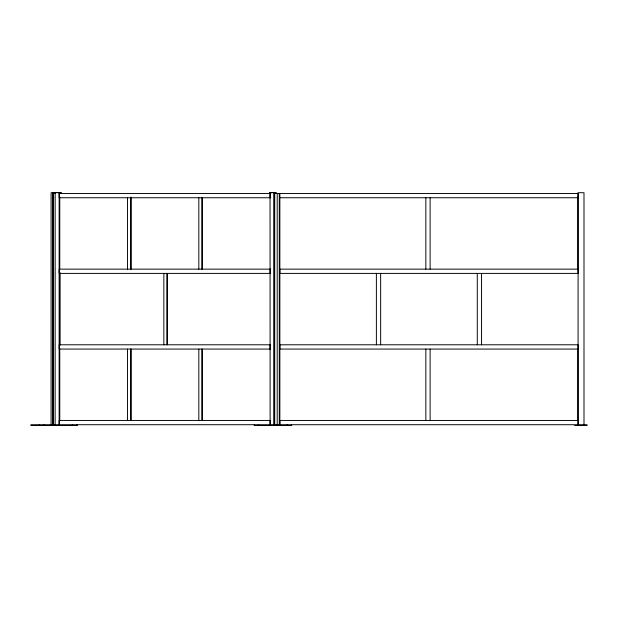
<?xml version="1.0" encoding="UTF-8"?>
<svg xmlns="http://www.w3.org/2000/svg" width="618" height="618" viewBox="0 0 618 618"><rect width="100%" height="100%" fill="white"/><g stroke="black" fill="none" stroke-linecap="round" stroke-linejoin="round"><path stroke-width="0.93" d="M54.948 192.507L61.159 192.507M269.827 192.507L276.03 192.507M61.159 192.7L51.078 192.7L51.078 424.713M269.827 192.7L276.03 192.7M55.365 193.48L52.986 193.48L53.017 424.713M270.808 193.48L59.212 193.48L59.212 197.745L270.669 197.745M53.017 197.745L53.789 197.745M279.823 197.745L578.085 197.745L578.085 193.48L274.176 193.48L274.176 424.713M53.017 269.139L53.789 269.139M270.669 269.139L59.212 269.139L59.212 273.403L270.669 273.403M53.017 273.403L53.789 273.403M53.017 344.79L53.789 344.79M270.669 344.79L59.212 344.79L59.212 349.062L270.669 349.062M53.017 349.062L53.789 349.062M53.017 420.449L53.789 420.449M270.669 420.449L59.212 420.449L59.212 424.713M587.1 424.713L30.9 424.713L30.9 425.493L77.459 425.493L77.459 424.713M574.686 425.493L587.1 425.493M583.995 425.493L583.995 192.7L578.085 192.7L578.085 424.713L578.085 420.449L279.823 420.449L279.823 424.713L279.823 193.48M577.907 196.972L577.907 268.954M577.907 349.24L577.907 420.263M577.791 424.713L577.791 425.493M481.546 273.403L481.546 344.79M477.274 273.403L477.274 344.79M430.12 197.745L430.12 269.139M430.12 349.062L430.12 420.449M425.848 197.745L425.848 269.139M425.848 349.062L425.848 420.449M380.649 273.403L380.649 344.79M376.385 273.403L376.385 344.79M291.58 424.713L291.58 425.493L254.268 425.493L254.268 424.713M287.192 424.713L287.192 425.493M279.568 193.48L279.568 424.713M279.29 193.48L279.29 424.713M277.212 193.48L277.212 424.713M274.724 193.48L274.724 424.713M274.523 193.48L274.523 424.713M274.013 192.7L274.013 424.713M270.12 193.48L270.12 197.745M270.12 269.139L270.12 273.403M270.12 344.79L270.12 349.062M270.12 420.449L270.12 424.713L270.043 192.7M258.664 424.713L258.664 425.493M202.387 197.745L202.387 269.139M202.387 349.062L202.387 420.449M201.839 197.745L201.839 269.139M201.839 349.062L201.839 420.449M198.826 197.745L198.826 269.139M198.826 349.062L198.826 420.449M167.408 273.403L167.408 344.79M166.86 273.403L166.86 344.79M163.847 273.403L163.847 344.79M131.047 197.745L131.047 269.139M131.047 349.062L131.047 420.449M130.815 196.972L130.815 268.954M130.815 349.24L130.815 420.263M130.498 197.745L130.498 269.139M130.498 349.062L130.498 420.449M127.486 197.745L127.486 269.139M127.486 349.062L127.486 420.449M76.709 424.713L76.709 425.493M72.321 424.713L72.321 425.493M59.892 272.631L59.892 345.57M59.761 196.972L59.761 268.954M59.761 272.608L59.761 344.813M59.761 348.66L59.761 420.866M59.135 192.7L59.135 424.713M55.172 192.7L55.141 424.713M53.256 193.48L53.256 424.713M52.909 192.7L52.909 424.713M43.793 424.713L43.793 425.493M39.398 424.713L39.398 425.493M279.823 344.79L279.823 349.062L578.085 349.062L578.085 344.79L279.823 344.79M279.823 269.139L279.823 273.403L578.085 273.403L578.085 269.139L279.823 269.139"/></g></svg>
